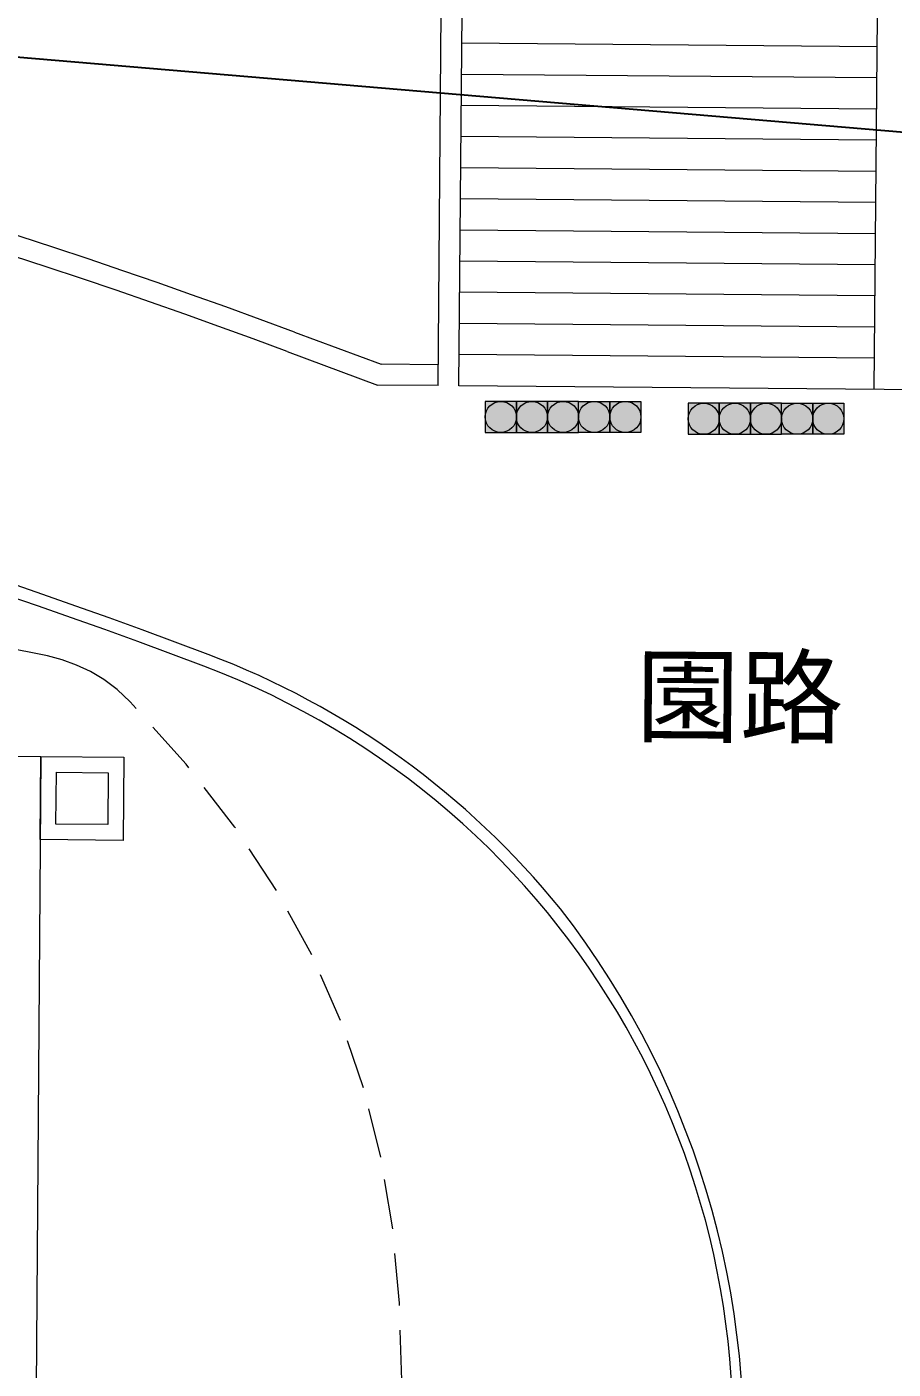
# Model space of a CAD drawing. Units: millimetres, scale not verified. Extents: x -94331 to 144568, y -56598 to 62562.
# Drawn here: x -11907 to -3562, y -5482 to 7448 of the extents above; entities that cross this region are included whole.
import ezdxf
from ezdxf.enums import TextEntityAlignment as Align

# ---------------------------------------------------------------- set-up
doc = ezdxf.new("R2010")
doc.units = ezdxf.units.MM
doc.header["$LTSCALE"] = 400
doc.linetypes.add('DASHED1', pattern=[1.8, 1.2, -0.6])
for name, color, linetype, lineweight in [('0-0_芯', 1, 'Continuous', 30), ('0-2_壁', 7, 'Continuous', 9), ('0-3_建具', 7, 'DASHED1', 9), ('0-4_衛生設備', 7, 'Continuous', 9)]:
    doc.layers.add(name, color=color, linetype=linetype, lineweight=lineweight)
doc.layers.add('0-7_ハッチ', color=7, linetype='Continuous')
doc.layers.add('0-C_0', color=8, linetype='Continuous')
doc.styles.add('ＭＳ ゴシック', font='')
doc.styles.get('ＭＳ ゴシック').set_extended_font_data('MS Gothic')

msp = doc.modelspace()

# ---------------------------------------------------------------- linework, layer by layer
at = {"layer": '0-0_芯'}
msp.add_line((35201.4, 3158.4), (-32989.8, 8932.1), dxfattribs=at)
at = {"layer": '0-2_壁'}
for p, q in [((-7945.9, 3992.7), (-7914.2, 7592.5)), ((-7745.9, 3990.9), (-7714.2, 7590.8)), ((-3746.1, 3955.7), (-3714.4, 7555.6)), ((-3717, 7255.6), (-7716.9, 7290.8)), ((-3719.7, 6955.6), (-7719.5, 6990.8)), ((-3722.3, 6655.6), (-7722.2, 6690.8)), ((-3724.9, 6355.6), (-7724.8, 6390.8)), ((-3727.6, 6055.6), (-7727.4, 6090.8)), ((-3730.2, 5755.7), (-7730.1, 5790.8)), ((-3732.9, 5455.7), (-7732.7, 5490.8)), ((-3735.5, 5155.7), (-7735.3, 5190.9)), ((-3738.1, 4855.7), (-7738, 4890.9)), ((-3740.8, 4555.7), (-7740.6, 4590.9)), ((-9328.9, 4508.4), (-8493.1, 4197.5)), ((-9398.6, 4320.9), (-8529.9, 3997.8)), ((-3743.4, 4255.7), (-7743.3, 4290.9)), ((-7944.1, 4192.7), (-8493.1, 4197.5)), ((-7945.9, 3992.7), (-8529.9, 3997.8)), ((-2950, 3948.7), (-7745.9, 3990.9)), ((-11770.9, 418.9), (-10970.9, 411.9)), ((-10970.9, 411.9), (-10977.9, -388.1)), ((-11622.2, 267.6), (-11122.2, 263.2)), ((-11122.2, 263.2), (-11126.6, -236.8))]:
    msp.add_line(p, q, dxfattribs=at)
msp.add_lwpolyline([(-15510.2, -18123.6), (-19770.1, -18091.6), (-19744.9, -14731.7), (-23344.8, -14704.6), (-23230.6, 504.9), (-11770.9, 418.9), (-11885.1, -14790.7), (-15485, -14763.7)], close=True, dxfattribs=at)
for points in [[(-10977.9, -388.1), (-11777.9, -381.1), (-11770.9, 418.9)], [(-11126.6, -236.8), (-11626.6, -232.4), (-11622.2, 267.6)]]:
    msp.add_lwpolyline(points, dxfattribs=at)
for centre, radius, start, end in [((-33106.9, -59412.2), 68200, 69.59522, 88.44976), ((-33099.1, -59372.4), 67959.9, 69.5896, 88.45383), ((-33045.4, -59095.9), 64682.3, 69.27991, 88.45852), ((-33045.4, -59095.9), 64682.3, 69.27991, 88.45852), ((-33106.9, -59412.2), 64880, 69.32793, 88.43643), ((-12984.8, -6082.1), 8000, 38.99985, 69.32793), ((-12984.8, -6082.1), 8000, 38.99985, 69.32793), ((-12984.8, -6082.1), 7880, 349.89873, 69.32793), ((-13366.6, -6187.9), 8364.8, 353.05953, 37.91725), ((-13366.6, -6187.9), 8364.8, 353.05953, 37.91725)]:
    msp.add_arc(centre, radius, start, end, dxfattribs=at)
at = {"layer": '0-3_建具'}
msp.add_lwpolyline([(-8295.7, -5587.6), (-8316.5, -4844.8), (-8382.7, -4130), (-8497.4, -3440.3), (-8663.6, -2772.5), (-8884.3, -2123.6), (-9162.5, -1490.5), (-9501.2, -870.2), (-9903.3, -259.6), (-10372, 344.4), (-10910.3, 944.8), (-11036.2, 1063.5), (-11164.4, 1160.4), (-11295, 1238.4), (-11428.5, 1300.4), (-11565.5, 1349.3), (-11706.2, 1388.1), (-11851, 1419.7), (-12000.5, 1447.1), (-12155, 1473.2)], dxfattribs=at)
at = {"layer": '0-4_衛生設備'}
for points in [[(-7191.6, 3840.3), (-7491.6, 3840.3), (-7491.6, 3540.3), (-7191.6, 3540.3)], [(-6891.6, 3840.3), (-7191.6, 3840.3), (-7191.6, 3540.3), (-6891.6, 3540.3)], [(-6891.6, 3540.3), (-6591.6, 3540.3), (-6591.6, 3840.3), (-6891.6, 3840.3)], [(-6591.6, 3840.3), (-6291.6, 3840.3), (-6291.6, 3540.3), (-6591.6, 3540.3)], [(-6291.6, 3840.3), (-5991.6, 3840.3), (-5991.6, 3540.3), (-6291.6, 3540.3)], [(-5236.7, 3823.1), (-5536.7, 3823.1), (-5536.7, 3523.1), (-5236.7, 3523.1)], [(-4936.7, 3823.1), (-5236.7, 3823.1), (-5236.7, 3523.1), (-4936.7, 3523.1)], [(-4936.7, 3523.1), (-4636.7, 3523.1), (-4636.7, 3823.1), (-4936.7, 3823.1)], [(-4636.7, 3823.1), (-4336.7, 3823.1), (-4336.7, 3523.1), (-4636.7, 3523.1)], [(-4336.7, 3823.1), (-4036.7, 3823.1), (-4036.7, 3523.1), (-4336.7, 3523.1)]]:
    msp.add_lwpolyline(points, close=True, dxfattribs=at)
for centre in [(-7341.6, 3690.3), (-7041.6, 3690.3), (-6741.6, 3690.3), (-6441.6, 3690.3), (-6141.6, 3690.3), (-5386.7, 3673.1), (-5086.7, 3673.1), (-4786.7, 3673.1), (-4486.7, 3673.1), (-4186.7, 3673.1)]:
    msp.add_circle(centre, 150, dxfattribs=at)
at = {"layer": '0-C_0'}
for points in [[(-7491.6, 3840.3), (-7491.6, 3540.3), (-5991.6, 3840.3), (-5991.6, 3540.3)], [(-5536.7, 3823.1), (-5536.7, 3523.1), (-4036.7, 3823.1), (-4036.7, 3523.1)]]:
    msp.add_solid(points, dxfattribs=at)

# ---------------------------------------------------------------- texts
at = {"layer": '0-7_ハッチ', "style": 'ＭＳ ゴシック'}
msp.add_text('園路', height=733.1, rotation=359.57, dxfattribs=at).set_placement((-6043.3, 416.3), align=Align.BOTTOM_LEFT)

doc.saveas('drawing.dxf')
